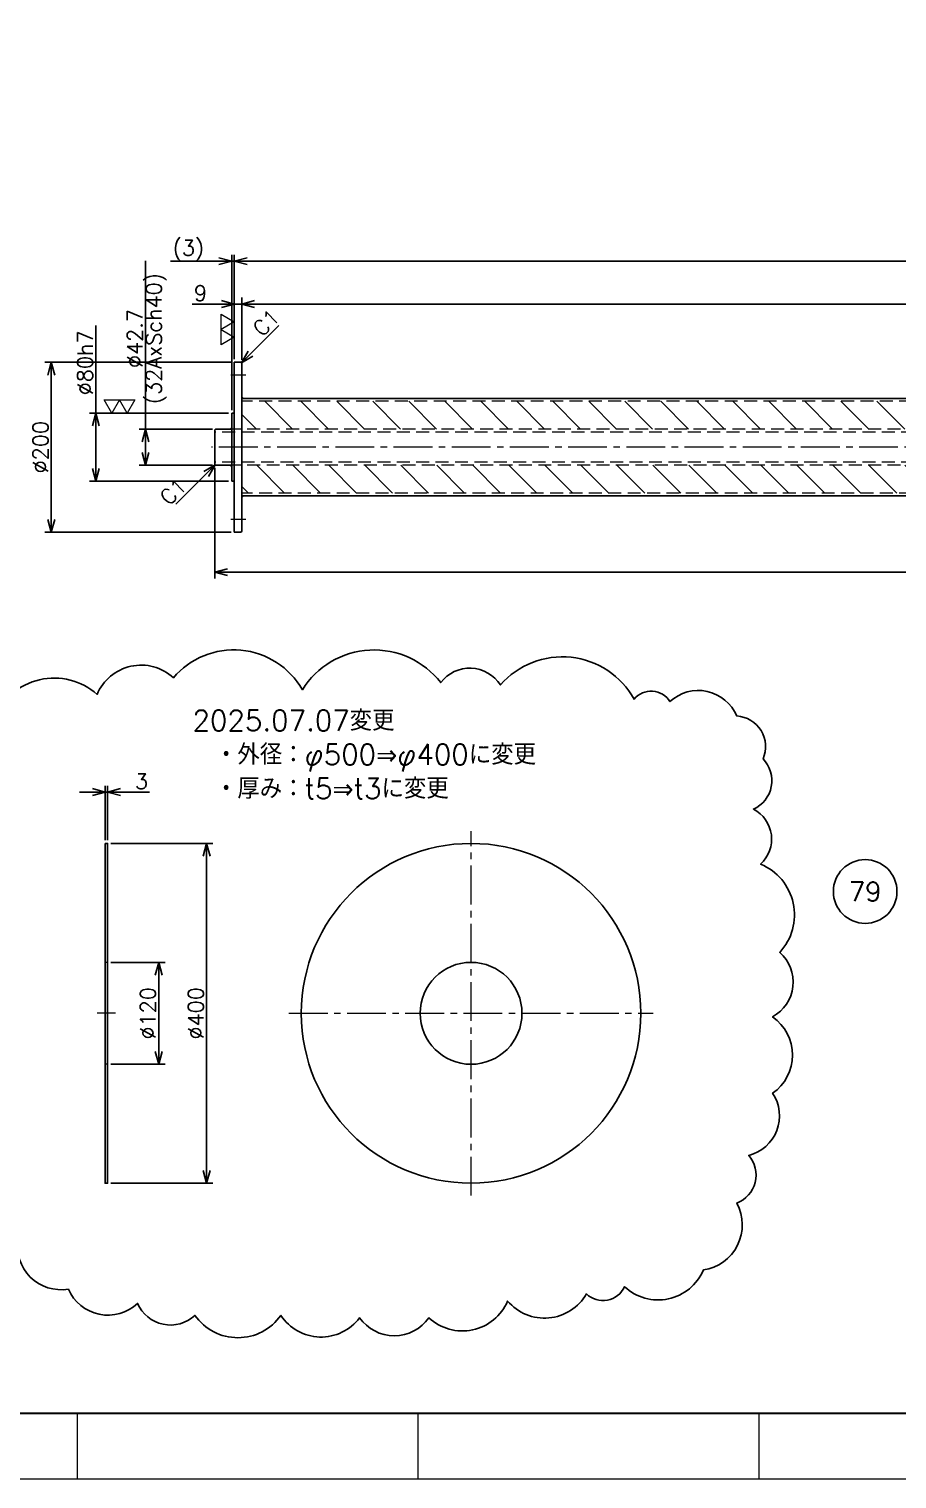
# Model space of a CAD drawing. Header units: millimetres. Extents: x 0 to 4969, y -29 to 3498.
# Drawn here: x 899 to 1922, y 0 to 1707 of the extents above; entities that cross this region are included whole.
import ezdxf
from ezdxf import colors
from ezdxf.entities.mleader import LeaderData, LeaderLine
from ezdxf.enums import TextEntityAlignment as Align
from ezdxf.math import Vec2, Vec3

# ---------------------------------------------------------------- set-up
doc = ezdxf.new("R2010")
doc.units = ezdxf.units.MM
doc.header["$LTSCALE"] = 2.4
doc.header["$PDMODE"] = 99
doc.header["$PDSIZE"] = 1
doc.linetypes.add('CENTER2', pattern=[28.575, 19.05, -3.175, 3.175, -3.175])
doc.linetypes.add('HIDDEN', pattern=[9.525, 6.35, -3.175])
for name, color, linetype, lineweight in [('04_HIDDEN', 2, 'HIDDEN', 13), ('05_CENTER', 4, 'CENTER2', 13), ('07_TEXT', 3, 'Continuous', 13), ('08_DIM', 3, 'Continuous', 13), ('90_FRAME', 5, 'Continuous', 35)]:
    doc.layers.add(name, color=color, linetype=linetype, lineweight=lineweight)
doc.layers.add('10_DRAFT', color=8, linetype='Continuous', lineweight=0, plot=False)
doc.layers.add('91_BLANK', color=5, linetype='Continuous', lineweight=0, plot=False)
doc.styles.add('KSS_TXT', font='txt.shx', dxfattribs={"bigfont": 'extfont2.shx'})
doc.styles.add('KSS_TXT_L', font='txt.shx', dxfattribs={"height": 3, "bigfont": 'extfont2.shx'})
doc.styles.get("Standard").update_dxf_attribs({"font": 'txt.shx', "bigfont": 'extfont2.shx'})
doc.dimstyles.new('KSS_DIM', dxfattribs={"dimscale": 6, "dimtxt": 3, "dimasz": 2.5, "dimexe": 1.25, "dimexo": 0.625, "dimtad": 1, "dimdsep": 46, "dimtxsty": 'KSS_TXT', "dimblk": 'OPEN30', "dimcen": 0, "dimazin": 2, "dimtfac": 0.75, "dimtmove": 0, "dimatfit": 3, "dimldrblk": 'OPEN30', "dimfxl": 1.25, "dimtolj": 1, "dimarcsym": 0})

# ---------------------------------------------------------------- blocks, each defined once
blk = doc.blocks.new('AM_BALLOON1')
at = {"transparency": 16777216}
blk.add_circle((0, 0), 5, dxfattribs=at)
blk.add_attdef('B_NUMBER', text='', height=3, dxfattribs=at).set_placement((0, 0), align=Align.MIDDLE_CENTER)
blk = doc.blocks.new('_OPEN')
at = {"color": 0, "linetype": 'ByBlock'}
for p, q in [((-1, 0.17), (0, 0)), ((0, 0), (-1, -0.17)), ((0, 0), (-1, 0))]:
    blk.add_line(p, q, dxfattribs=at)
blk = doc.blocks.new('_Open30')
at = {"color": 0, "linetype": 'ByBlock', "lineweight": -2}
for p, q in [((-1, 0.27), (0, 0)), ((0, 0), (-1, -0.27)), ((0, 0), (-1, 0))]:
    blk.add_line(p, q, dxfattribs=at)
blk = doc.blocks.new('*D145')
at = {"layer": '08_DIM', "color": 0, "lineweight": -2, "transparency": 16777216}
for p, q in [((995.3, 608.3), (1059.2, 608.3)), ((1051.7, 503.3), (1051.7, 593.3)), ((995.3, 488.3), (1059.2, 488.3))]:
    blk.add_line(p, q, dxfattribs=at)
at = {"layer": 'Defpoints', "color": 0, "transparency": 16777216}
for p in [(991.5, 608.3), (1051.7, 608.3), (991.5, 488.3)]:
    blk.add_point(p, dxfattribs=at)
at = {"layer": '08_DIM', "color": 0, "lineweight": -2, "transparency": 16777216, "xscale": 15, "yscale": 15, "zscale": 15}
for p, rotation in [((1051.7, 608.3), 90), ((1051.7, 488.3), 270)]:
    blk.add_blockref('_Open30', p, dxfattribs=dict(at, rotation=rotation))
at = {"layer": '08_DIM', "color": 0, "transparency": 16777216, "insert": (1039, 548.3), "char_height": 18, "attachment_point": 5, "rotation": 90, "style": 'KSS_TXT'}
blk.add_mtext('\\A1;%%C120', dxfattribs=at)
blk = doc.blocks.new('*D146')
at = {"layer": '08_DIM', "color": 0, "lineweight": -2, "transparency": 16777216}
for p, q in [((995.3, 748.3), (1115.6, 748.3)), ((1108.1, 733.3), (1108.1, 363.3)), ((995.3, 348.3), (1115.6, 348.3))]:
    blk.add_line(p, q, dxfattribs=at)
at = {"layer": 'Defpoints', "color": 0, "transparency": 16777216}
for p in [(991.5, 748.3), (991.5, 348.3), (1108.1, 348.3)]:
    blk.add_point(p, dxfattribs=at)
at = {"layer": '08_DIM', "color": 0, "lineweight": -2, "transparency": 16777216, "xscale": 15, "yscale": 15, "zscale": 15}
for p, rotation in [((1108.1, 748.3), 90), ((1108.1, 348.3), 270)]:
    blk.add_blockref('_Open30', p, dxfattribs=dict(at, rotation=rotation))
at = {"layer": '08_DIM', "color": 0, "transparency": 16777216, "insert": (1095.4, 548.3), "char_height": 18, "attachment_point": 5, "rotation": 90, "style": 'KSS_TXT'}
blk.add_mtext('\\A1;%%C400', dxfattribs=at)
blk = doc.blocks.new('*D147')
at = {"layer": '08_DIM', "color": 0, "lineweight": -2, "transparency": 16777216}
for p, q in [((973.5, 808.8), (958.5, 808.8)), ((988.5, 752.1), (988.5, 816.3)), ((988.5, 808.8), (991.5, 808.8)), ((991.5, 752.1), (991.5, 816.3)), ((1006.5, 808.8), (1041, 808.8))]:
    blk.add_line(p, q, dxfattribs=at)
at = {"layer": 'Defpoints', "color": 0, "transparency": 16777216}
for p in [(991.5, 808.8), (988.5, 748.3), (991.5, 748.3)]:
    blk.add_point(p, dxfattribs=at)
at = {"layer": '08_DIM', "color": 0, "lineweight": -2, "transparency": 16777216, "xscale": 15, "yscale": 15, "zscale": 15}
blk.add_blockref('_Open30', (988.5, 808.8), dxfattribs=at)
at = {"layer": '08_DIM', "color": 0, "lineweight": -2, "transparency": 16777216, "xscale": 15, "yscale": 15, "zscale": 15, "rotation": 180}
blk.add_blockref('_Open30', (991.5, 808.8), dxfattribs=at)
at = {"layer": '08_DIM', "color": 0, "transparency": 16777216, "insert": (1031.3, 821.5), "char_height": 18, "attachment_point": 5, "style": 'KSS_TXT'}
blk.add_mtext('\\A1;3', dxfattribs=at)
blk = doc.blocks.new('*D164')
at = {"layer": '08_DIM', "color": 0, "lineweight": -2, "transparency": 16777216}
for p, q in [((977.6, 1254.9), (977.6, 1358.4)), ((1134, 1254.9), (970.1, 1254.9)), ((977.6, 1189.9), (977.6, 1239.9)), ((1134, 1174.9), (970.1, 1174.9))]:
    blk.add_line(p, q, dxfattribs=at)
at = {"layer": 'Defpoints', "color": 0, "transparency": 16777216}
for p in [(977.6, 1254.9), (1137.7, 1254.9), (1137.7, 1174.9)]:
    blk.add_point(p, dxfattribs=at)
at = {"layer": '08_DIM', "color": 0, "lineweight": -2, "transparency": 16777216, "xscale": 15, "yscale": 15, "zscale": 15}
for p, rotation in [((977.6, 1254.9), 90), ((977.6, 1174.9), 270)]:
    blk.add_blockref('_Open30', p, dxfattribs=dict(at, rotation=rotation))
at = {"layer": '08_DIM', "color": 0, "transparency": 16777216, "insert": (964.9, 1314.2), "char_height": 18, "attachment_point": 5, "rotation": 90, "style": 'KSS_TXT'}
blk.add_mtext('\\A1;\\A1;%%c80h7', dxfattribs=at)
blk = doc.blocks.new('*D165')
at = {"layer": '08_DIM', "color": 0, "lineweight": -2, "transparency": 16777216}
for p, q in [((1036.1, 1236.3), (1036.1, 1434.3)), ((1115, 1236.3), (1028.6, 1236.3)), ((1036.1, 1208.6), (1036.1, 1221.3)), ((1115, 1193.6), (1028.6, 1193.6))]:
    blk.add_line(p, q, dxfattribs=at)
at = {"layer": 'Defpoints', "color": 0, "transparency": 16777216}
for p in [(1036.1, 1236.3), (1118.7, 1236.3), (1118.7, 1193.6)]:
    blk.add_point(p, dxfattribs=at)
at = {"layer": '08_DIM', "color": 0, "lineweight": -2, "transparency": 16777216, "xscale": 15, "yscale": 15, "zscale": 15}
for p, rotation in [((1036.1, 1236.3), 90), ((1036.1, 1193.6), 270)]:
    blk.add_blockref('_Open30', p, dxfattribs=dict(at, rotation=rotation))
at = {"layer": '08_DIM', "color": 0, "transparency": 16777216, "char_height": 18, "attachment_point": 5, "rotation": 90, "style": 'KSS_TXT'}
for s, insert in [('\\A1;(32AxSch40)', (1048.9, 1342.8)), ('\\A1;\\A1;%%c42.7', (1023.4, 1342.8))]:
    blk.add_mtext(s, dxfattribs=dict(at, insert=insert))
blk = doc.blocks.new('*D166')
at = {"layer": '08_DIM', "color": 0, "lineweight": -2, "transparency": 16777216}
for p, q in [((1137, 1314.9), (917.6, 1314.9)), ((925.1, 1299.9), (925.1, 1129.9)), ((1137, 1114.9), (917.6, 1114.9))]:
    blk.add_line(p, q, dxfattribs=at)
at = {"layer": 'Defpoints', "color": 0, "transparency": 16777216}
for p in [(1140.7, 1314.9), (925.1, 1114.9), (1140.7, 1114.9)]:
    blk.add_point(p, dxfattribs=at)
at = {"layer": '08_DIM', "color": 0, "lineweight": -2, "transparency": 16777216, "xscale": 15, "yscale": 15, "zscale": 15}
for p, rotation in [((925.1, 1314.9), 90), ((925.1, 1114.9), 270)]:
    blk.add_blockref('_Open30', p, dxfattribs=dict(at, rotation=rotation))
at = {"layer": '08_DIM', "color": 0, "transparency": 16777216, "insert": (912.3, 1214.9), "char_height": 18, "attachment_point": 5, "rotation": 90, "style": 'KSS_TXT'}
blk.add_mtext('\\A1;\\A1;%%c200', dxfattribs=at)
blk = doc.blocks.new('*D173')
at = {"layer": '08_DIM', "color": 0, "lineweight": -2, "transparency": 16777216}
for p, q in [((1149.7, 1317.7), (1149.7, 1391)), ((3364.7, 1383.5), (1164.7, 1383.5)), ((3379.7, 1275.8), (3379.7, 1391))]:
    blk.add_line(p, q, dxfattribs=at)
at = {"layer": 'Defpoints', "color": 0, "transparency": 16777216}
for p in [(1149.7, 1383.5), (1149.7, 1313.9), (3379.7, 1272.1)]:
    blk.add_point(p, dxfattribs=at)
at = {"layer": '08_DIM', "color": 0, "lineweight": -2, "transparency": 16777216, "xscale": 15, "yscale": 15, "zscale": 15, "rotation": 180}
blk.add_blockref('_Open30', (1149.7, 1383.5), dxfattribs=at)
at = {"layer": '08_DIM', "color": 0, "lineweight": -2, "transparency": 16777216, "xscale": 15, "yscale": 15, "zscale": 15}
blk.add_blockref('_Open30', (3379.7, 1383.5), dxfattribs=at)
at = {"layer": '08_DIM', "color": 0, "transparency": 16777216, "char_height": 18, "attachment_point": 5, "style": 'KSS_TXT'}
for s, insert in [('\\A1;2230', (2264.7, 1396.3)), ('\\A1;(100A鋼管長さ)', (2264.7, 1370.8))]:
    blk.add_mtext(s, dxfattribs=dict(at, insert=insert))
blk = doc.blocks.new('*D174')
at = {"layer": '08_DIM', "color": 0, "lineweight": -2, "transparency": 16777216}
for p, q in [((1125.7, 1383.5), (1091.2, 1383.5)), ((1140.7, 1318.7), (1140.7, 1391)), ((1149.7, 1383.5), (1140.7, 1383.5)), ((1149.7, 1317.7), (1149.7, 1391)), ((1164.7, 1383.5), (1179.7, 1383.5))]:
    blk.add_line(p, q, dxfattribs=at)
at = {"layer": 'Defpoints', "color": 0, "transparency": 16777216}
for p in [(1140.7, 1383.5), (1140.7, 1314.9), (1149.7, 1313.9)]:
    blk.add_point(p, dxfattribs=at)
at = {"layer": '08_DIM', "color": 0, "lineweight": -2, "transparency": 16777216, "xscale": 15, "yscale": 15, "zscale": 15}
blk.add_blockref('_Open30', (1140.7, 1383.5), dxfattribs=at)
at = {"layer": '08_DIM', "color": 0, "lineweight": -2, "transparency": 16777216, "xscale": 15, "yscale": 15, "zscale": 15, "rotation": 180}
blk.add_blockref('_Open30', (1149.7, 1383.5), dxfattribs=at)
at = {"layer": '08_DIM', "color": 0, "transparency": 16777216, "insert": (1101, 1396.3), "char_height": 18, "attachment_point": 5, "style": 'KSS_TXT'}
blk.add_mtext('\\A1;9', dxfattribs=at)
blk = doc.blocks.new('*D175')
at = {"layer": '08_DIM', "color": 0, "lineweight": -2, "transparency": 16777216}
for p, q in [((1140.7, 1318.7), (1140.7, 1441.4)), ((3388.7, 1273.7), (3388.7, 1441.4)), ((3373.7, 1433.9), (1155.7, 1433.9))]:
    blk.add_line(p, q, dxfattribs=at)
at = {"layer": 'Defpoints', "color": 0, "transparency": 16777216}
for p in [(1140.7, 1433.9), (1140.7, 1314.9), (3388.7, 1269.9)]:
    blk.add_point(p, dxfattribs=at)
at = {"layer": '08_DIM', "color": 0, "lineweight": -2, "transparency": 16777216, "xscale": 15, "yscale": 15, "zscale": 15, "rotation": 180}
blk.add_blockref('_Open30', (1140.7, 1433.9), dxfattribs=at)
at = {"layer": '08_DIM', "color": 0, "lineweight": -2, "transparency": 16777216, "xscale": 15, "yscale": 15, "zscale": 15}
blk.add_blockref('_Open30', (3388.7, 1433.9), dxfattribs=at)
at = {"layer": '08_DIM', "color": 0, "transparency": 16777216, "insert": (2264.7, 1446.6), "char_height": 18, "attachment_point": 5, "style": 'KSS_TXT'}
blk.add_mtext('\\A1;2248', dxfattribs=at)
blk = doc.blocks.new('*D176')
at = {"layer": '08_DIM', "color": 0, "lineweight": -2, "transparency": 16777216}
for p, q in [((1137.7, 1258.7), (1137.7, 1441.4)), ((1140.7, 1318.7), (1140.7, 1441.4)), ((1122.7, 1433.9), (1065.7, 1433.9)), ((1140.7, 1433.9), (1137.7, 1433.9)), ((1155.7, 1433.9), (1170.7, 1433.9))]:
    blk.add_line(p, q, dxfattribs=at)
at = {"layer": 'Defpoints', "color": 0, "transparency": 16777216}
for p in [(1137.7, 1433.9), (1140.7, 1314.9), (1137.7, 1254.9)]:
    blk.add_point(p, dxfattribs=at)
at = {"layer": '08_DIM', "color": 0, "lineweight": -2, "transparency": 16777216, "xscale": 15, "yscale": 15, "zscale": 15}
blk.add_blockref('_Open30', (1137.7, 1433.9), dxfattribs=at)
at = {"layer": '08_DIM', "color": 0, "lineweight": -2, "transparency": 16777216, "xscale": 15, "yscale": 15, "zscale": 15, "rotation": 180}
blk.add_blockref('_Open30', (1140.7, 1433.9), dxfattribs=at)
at = {"layer": '08_DIM', "color": 0, "transparency": 16777216, "insert": (1086.7, 1446.6), "char_height": 18, "attachment_point": 5, "style": 'KSS_TXT'}
blk.add_mtext('\\A1;(3)', dxfattribs=at)
blk = doc.blocks.new('*D177')
at = {"layer": '08_DIM', "color": 0, "lineweight": -2, "transparency": 16777216}
for p, q in [((1117.7, 1190.8), (1117.7, 1060.3)), ((3427.7, 1192.1), (3427.7, 1060.3)), ((3412.7, 1067.8), (1132.7, 1067.8))]:
    blk.add_line(p, q, dxfattribs=at)
at = {"layer": 'Defpoints', "color": 0, "transparency": 16777216}
for p in [(3427.7, 1195.8), (1117.7, 1194.6), (1117.7, 1067.8)]:
    blk.add_point(p, dxfattribs=at)
at = {"layer": '08_DIM', "color": 0, "lineweight": -2, "transparency": 16777216, "xscale": 15, "yscale": 15, "zscale": 15, "rotation": 180}
blk.add_blockref('_Open30', (1117.7, 1067.8), dxfattribs=at)
at = {"layer": '08_DIM', "color": 0, "lineweight": -2, "transparency": 16777216, "xscale": 15, "yscale": 15, "zscale": 15}
blk.add_blockref('_Open30', (3427.7, 1067.8), dxfattribs=at)
at = {"layer": '08_DIM', "color": 0, "transparency": 16777216, "char_height": 18, "attachment_point": 5, "style": 'KSS_TXT'}
for s, insert in [('\\A1;2310', (2272.7, 1080.6)), ('\\A1;(32A鋼管長さ)', (2272.7, 1055.1))]:
    blk.add_mtext(s, dxfattribs=dict(at, insert=insert))
blk = doc.blocks.new('p1ba02')
for p, q in [((-1.5, 2.6), (1.5, 2.6)), ((0, 0), (-1.5, 2.6)), ((1.5, 2.6), (0, 0)), ((3, 0), (1.5, 2.6)), ((1.5, 2.6), (4.5, 2.6)), ((4.5, 2.6), (3, 0))]:
    blk.add_line(p, q)

msp = doc.modelspace()

# ---------------------------------------------------------------- hatches: boundary and pattern name
h = msp.add_hatch()
h.set_pattern_fill('_USER', color=3, scale=30, angle=315, pattern_type=0)
h.set_pattern_definition([(315, (-3597.437, 14019.205), (21.213203, 21.213203), [])])
h.paths.add_polyline_path([(3379.742, 1160.767), (3379.742, 1193.567), (1149.742, 1193.567), (1149.742, 1160.767)])
h.paths.add_polyline_path([(3379.742, 1236.267), (3379.742, 1269.067), (1149.742, 1269.067), (1149.742, 1236.267)])

# ---------------------------------------------------------------- linework, layer by layer
at = {"color": 0}
for p, q in [((1137.742, 1174.917), (1137.742, 1254.917)), ((1137.742, 1254.917), (1140.742, 1254.917)), ((1117.742, 1194.567), (1117.742, 1235.267)), ((1137.742, 1236.267), (1118.742, 1236.267)), ((1137.742, 1193.567), (1118.742, 1193.567)), ((1140.742, 1174.917), (1137.742, 1174.917))]:
    msp.add_line(p, q, dxfattribs=at)
for p, q in [((1118.742, 1236.267), (1117.742, 1235.267)), ((1118.742, 1193.567), (1117.742, 1194.567))]:
    msp.add_line(p, q)
for points in [[(1140.742, 1314.917), (1140.742, 1114.917), (1148.742, 1114.917), (1149.742, 1115.917), (1149.742, 1313.917), (1148.742, 1314.917)], [(3379.742, 1272.067), (3379.742, 1157.767), (1149.742, 1157.767), (1149.742, 1272.067)], [(988.522, 748.33), (988.522, 348.33), (991.522, 348.33), (991.522, 748.33)]]:
    msp.add_lwpolyline(points, close=True, dxfattribs=at)
at = {"color": 1}
msp.add_lwpolyline([(858.076, 895.604, -0.52056705), (979.017, 923.72, -0.52056705), (1069.02, 943.401, -0.52056705), (1220.899, 929.343, -0.52056705), (1384.029, 937.778, -0.52056705), (1454.344, 934.966, -0.52056705), (1611.849, 918.096, -0.52056705), (1654.038, 915.285, -0.52056705), (1732.79, 898.415, -0.52056705), (1763.728, 847.807, -0.52056705), (1752.478, 788.763, -0.52056705), (1760.916, 724.097, -0.52056705), (1783.417, 620.068, -0.52056705), (1774.979, 544.155, -0.52056705), (1774.979, 454.185, -0.52056705), (1746.853, 381.083, -0.52056705), (1732.79, 324.852, -0.52056705), (1693.414, 246.127, -0.52056705), (1600.598, 226.446, -0.52056705), (1555.597, 218.012, -0.52056705), (1462.782, 209.577, -0.52056705), (1369.966, 189.896, -0.52056705), (1288.402, 189.896, -0.52056705), (1195.586, 192.707, -0.52056705), (1094.333, 192.707, -0.52056705), (1026.831, 206.765, -0.52056705), (945.266, 223.635, -0.52056705), (886.202, 282.678, -0.52056705)], format="xyb", dxfattribs=at)
at = {"color": 0}
for radius in [200, 60]:
    msp.add_circle((1419.706, 548.33), radius, dxfattribs=at)
at = {"layer": '04_HIDDEN'}
for p, q in [((3379.742, 1269.067), (1149.742, 1269.067)), ((3427.742, 1232.667), (1117.742, 1232.667)), ((3388.742, 1236.267), (1137.742, 1236.267)), ((3427.742, 1197.167), (1117.742, 1197.167)), ((3388.742, 1193.567), (1137.742, 1193.567)), ((3379.742, 1160.767), (1149.742, 1160.767)), ((991.522, 608.33), (988.522, 608.33)), ((991.522, 488.33), (988.522, 488.33))]:
    msp.add_line(p, q, dxfattribs=at)
at = {"layer": '05_CENTER'}
for p, q in [((1154.271, 1299.917), (1136.631, 1299.917)), ((3431.48, 1214.917), (1113.794, 1214.917)), ((1154.271, 1129.917), (1136.631, 1129.917)), ((1419.706, 333.678), (1419.706, 762.981)), ((1000.867, 548.33), (979.177, 548.33)), ((1205.055, 548.33), (1634.358, 548.33))]:
    msp.add_line(p, q, dxfattribs=at)
at = {"layer": '08_DIM'}
for p, q in [((1149.742, 1274.067), (1151.742, 1272.067)), ((1135.742, 1236.267), (1137.742, 1238.267)), ((1135.742, 1193.567), (1137.742, 1191.567)), ((1149.742, 1155.767), (1151.742, 1157.767))]:
    msp.add_line(p, q, dxfattribs=at)
at = {"layer": '08_DIM', "color": 3}
for points in [[(1149.742, 1272.067), (1149.742, 1274.067), (1149.742, 1274.067), (1151.742, 1272.067)], [(1137.742, 1236.267), (1135.742, 1236.267), (1135.742, 1236.267), (1137.742, 1238.267)], [(1137.742, 1193.567), (1135.742, 1193.567), (1135.742, 1193.567), (1137.742, 1191.567)], [(1149.742, 1157.767), (1149.742, 1155.767), (1149.742, 1155.767), (1151.742, 1157.767)]]:
    msp.add_lwpolyline(points, close=True, dxfattribs=at)
at = {"layer": '10_DRAFT'}
msp.add_line((991.522, 548.33), (986.522, 548.33), dxfattribs=at)
at = {"layer": '90_FRAME', "color": 4, "lineweight": 13}
for p, q in [((955.853, 0), (955.853, 77.424)), ((1357.453, 0), (1357.453, 77.424)), ((1759.054, 0), (1759.054, 77.424))]:
    msp.add_line(p, q, dxfattribs=at)
at = {"layer": '90_FRAME'}
msp.add_lwpolyline([(233.075, 77.424), (4891.434, 77.424), (4891.434, 3407.747), (233.075, 3407.747)], close=True, dxfattribs=at)
at = {"layer": '91_BLANK'}
msp.add_lwpolyline([(0, 0), (4969.205, 0), (4969.205, 3497.519), (0, 3497.519)], close=True, dxfattribs=at)

# ---------------------------------------------------------------- block references
at = {"layer": '08_DIM', "xscale": 6, "yscale": 6, "zscale": 6, "rotation": 90}
msp.add_blockref('p1ba02', (1140.742, 1344.399), dxfattribs=at)
at = {"layer": '08_DIM', "xscale": 6, "yscale": 6, "zscale": 6}
msp.add_blockref('p1ba02', (996.505, 1254.917), dxfattribs=at)

# ---------------------------------------------------------------- texts
at = {"layer": '07_TEXT', "color": 1, "ltscale": 2, "insert": (1091.529, 905.078), "char_height": 24, "attachment_point": 1}
msp.add_mtext_dynamic_manual_height_columns('2025.07.07変更\\P\u3000・外径：φ500⇒φ400に変更\\P\u3000・厚み：t5⇒t3に変更', width=559.06084, gutter_width=15, heights=[131.527], dxfattribs=at)
at = {"layer": '08_DIM', "char_height": 18, "rotation": 45, "style": 'KSS_TXT_L'}
for insert, attachment_point in [((1173.466, 1343.945), 7), ((1086.327, 1167.455), 9)]:
    msp.add_mtext('C1', dxfattribs=dict(at, insert=insert, attachment_point=attachment_point))

# ---------------------------------------------------------------- dimensions: what is measured, and where the dimension line sits
at = {"layer": '08_DIM'}
dim = msp.add_linear_dim(base=(1137.742, 1433.851), p1=(1140.742, 1314.917), p2=(1137.742, 1254.917), text='(<>)', dimstyle='KSS_DIM', dxfattribs=at)
dim.commit()
dim.dimension.update_dxf_attribs({"geometry": '*D176', "text_midpoint": (1086.742, 1446.601)})
for base, p1, picture, middle in [((1140.742, 1433.851), (3388.742, 1269.917), '*D175', (2264.742, 1446.601)), ((1140.742, 1383.548), (1149.742, 1313.917), '*D174', (1100.992, 1396.298))]:
    dim = msp.add_linear_dim(base=base, p1=p1, p2=(1140.742, 1314.917), dimstyle='KSS_DIM', dxfattribs=at)
    dim.commit()
    dim.dimension.update_dxf_attribs({"geometry": picture, "text_midpoint": middle})
for base, p1, p2, override, picture, middle in [((1036.126, 1236.267), (1118.742, 1193.567), (1118.742, 1236.267), {"dimpost": '\\X(32AxSch40)'}, '*D165', (1023.376, 1342.767)), ((925.061, 1114.917), (1140.742, 1314.917), (1140.742, 1114.917), {"dimtxsty": 'KSS_TXT', "dimtfill": 0, "dimtfillclr": 0}, '*D166', (912.311, 1214.917))]:
    dim = msp.add_linear_dim(base=base, p1=p1, p2=p2, angle=90, text='\\A1;%%c<>', dimstyle='KSS_DIM', override=override, dxfattribs=at)
    dim.commit()
    dim.dimension.update_dxf_attribs({"geometry": picture, "text_midpoint": middle})
for base, p1, p2, override, picture, middle in [((1149.742, 1383.548), (3379.742, 1272.067), (1149.742, 1313.917), {"dimpost": '\\X(100A鋼管長さ)'}, '*D173', (2264.742, 1396.298)), ((1117.742, 1067.801), (3427.742, 1195.838), (1117.742, 1194.567), {"dimpost": '\\X(32A鋼管長さ)'}, '*D177', (2272.742, 1080.551))]:
    dim = msp.add_linear_dim(base=base, p1=p1, p2=p2, dimstyle='KSS_DIM', override=override, dxfattribs=at)
    dim.commit()
    dim.dimension.update_dxf_attribs({"geometry": picture, "text_midpoint": middle})
for base, p1, p2, angle, text, picture, middle in [((977.613, 1254.917), (1137.742, 1174.917), (1137.742, 1254.917), 270, '\\A1;%%c<>h7', '*D164', (964.863, 1314.167)), ((1051.733, 608.33), (991.522, 488.33), (991.522, 608.33), 90, '%%C<>', '*D145', (1038.983, 548.33))]:
    dim = msp.add_linear_dim(base=base, p1=p1, p2=p2, angle=angle, text=text, dimstyle='KSS_DIM', dxfattribs=at)
    dim.commit()
    dim.dimension.update_dxf_attribs({"geometry": picture, "text_midpoint": middle})
at = {"layer": '08_DIM', "color": 1}
dim = msp.add_linear_dim(base=(991.522, 808.79), p1=(988.522, 748.33), p2=(991.522, 748.33), dimstyle='KSS_DIM', dxfattribs=at)
dim.commit()
dim.dimension.update_dxf_attribs({"geometry": '*D147', "text_midpoint": (1031.272, 821.54)})
dim = msp.add_linear_dim(base=(1108.149, 348.33), p1=(991.522, 748.33), p2=(991.522, 348.33), angle=90, text='%%C<>', dimstyle='KSS_DIM', dxfattribs=at)
dim.commit()
dim.dimension.update_dxf_attribs({"geometry": '*D146', "text_midpoint": (1095.399, 548.33)})

# ---------------------------------------------------------------- leaders
at = {"layer": '08_DIM', "annotation_type": 0, "has_hookline": 1, "text_width": 24, "horizontal_direction": (0.707107, 0.707107, 0)}
for points, hookline_direction in [([(1149.242, 1314.417), (1173.466, 1338.642)], 0), ([(1118.242, 1194.067), (1091.63, 1167.455)], 1)]:
    msp.add_leader(points, dimstyle='KSS_DIM', dxfattribs=dict(at, hookline_direction=hookline_direction))
at = {"layer": '08_DIM'}
ml = msp.add_multileader_block('Standard', dxfattribs=at)
ml.set_content('AM_BALLOON1', color=256, scale=7.5)
ml.set_attribute('B_NUMBER', '74', width=0)
ml.set_leader_properties(color=256, linetype='ByLayer', lineweight=-1)
ml.set_arrow_properties(name='OPEN')
ml.build(insert=Vec2(0, 0))
ml.multileader.update_dxf_attribs({"leader_type": 0, "has_dogleg": 0, "text_right_attachment_type": 6, "dogleg_length": 0, "arrow_head_size": 15, "scale": 2.5, "block_connection_type": 1})
ctx = ml.context
ctx.base_point, ctx.scale, ctx.char_height, ctx.arrow_head_size, ctx.landing_gap_size, ctx.plane_origin = Vec3(2653.823, 3258.312), 2.5, 30, 15, 15, Vec3(2653.823, 3258.312)
ctx.right_attachment, ctx.attachment_type = 6, 1
notes = []
notes.append((ctx, [(0, (0, 0, 0), (0, 0), (1, 0), 1, [])]))
ctx.block.insert = Vec3(2653.823, 3258.312)
ml = msp.add_multileader_block('Standard', dxfattribs=at)
ml.set_content('AM_BALLOON1', color=256, scale=7.5)
ml.set_attribute('B_NUMBER', '75', width=0)
ml.set_leader_properties(color=256, linetype='ByLayer', lineweight=-1)
ml.set_arrow_properties(name='OPEN')
ml.build(insert=Vec2(0, 0))
ml.multileader.update_dxf_attribs({"leader_type": 0, "has_dogleg": 0, "text_right_attachment_type": 6, "dogleg_length": 0, "arrow_head_size": 15, "scale": 2.5, "block_connection_type": 1})
ctx = ml.context
ctx.base_point, ctx.scale, ctx.char_height, ctx.arrow_head_size, ctx.landing_gap_size, ctx.plane_origin = Vec3(2653.823, 2359.731), 2.5, 30, 15, 15, Vec3(2653.823, 2359.731)
ctx.right_attachment, ctx.attachment_type = 6, 1
notes.append((ctx, [(0, (0, 0, 0), (0, 0), (1, 0), 1, [])]))
ctx.block.insert = Vec3(2653.823, 2359.731)
ml = msp.add_multileader_block('Standard', dxfattribs=at)
ml.set_content('AM_BALLOON1', color=256, scale=7.5)
ml.set_attribute('B_NUMBER', '80', width=0)
ml.set_leader_properties(color=256, linetype='ByLayer', lineweight=-1)
ml.set_arrow_properties(name='OPEN')
ml.build(insert=Vec2(0, 0))
ml.multileader.update_dxf_attribs({"leader_type": 0, "has_dogleg": 0, "text_right_attachment_type": 6, "dogleg_length": 0, "arrow_head_size": 15, "scale": 2.5, "block_connection_type": 1})
ctx = ml.context
ctx.base_point, ctx.scale, ctx.char_height, ctx.arrow_head_size, ctx.landing_gap_size, ctx.plane_origin = Vec3(3078.429, 768.912), 2.5, 30, 15, 15, Vec3(3078.429, 768.912)
ctx.right_attachment, ctx.attachment_type = 6, 1
notes.append((ctx, [(0, (0, 0, 0), (0, 0), (1, 0), 1, [])]))
ctx.block.insert = Vec3(3078.429, 768.912)
ml = msp.add_multileader_block('Standard', dxfattribs=at)
ml.set_content('AM_BALLOON1', color=256, scale=7.5)
ml.set_attribute('B_NUMBER', '79', width=0)
ml.set_leader_properties(color=256, linetype='ByLayer', lineweight=-1)
ml.set_arrow_properties(name='OPEN')
ml.build(insert=Vec2(0, 0))
ml.multileader.update_dxf_attribs({"leader_type": 0, "has_dogleg": 0, "text_right_attachment_type": 6, "dogleg_length": 0, "arrow_head_size": 15, "scale": 2.5, "block_connection_type": 1})
ctx = ml.context
ctx.base_point, ctx.scale, ctx.char_height, ctx.arrow_head_size, ctx.landing_gap_size, ctx.plane_origin = Vec3(1884.076, 691.749), 2.5, 30, 15, 15, Vec3(1884.076, 691.749)
ctx.right_attachment, ctx.attachment_type = 6, 1
notes.append((ctx, [(0, (0, 0, 0), (0, 0), (1, 0), 1, [])]))
ctx.block.insert = Vec3(1884.076, 691.749)
for ctx, leaders in notes:
    for number, flags, end, landing, length, lines in leaders:
        leader = LeaderData()
        leader.index, (leader.has_last_leader_line, leader.has_dogleg_vector, leader.attachment_direction) = number, flags
        leader.last_leader_point, leader.dogleg_vector, leader.dogleg_length = Vec3(end), Vec3(landing), length
        for number, points, colour, breaks in lines:
            line = LeaderLine()
            line.index, line.vertices, line.color, line.breaks = number, Vec3.list(points), colors.encode_raw_color(colour), breaks
            leader.lines.append(line)
        ctx.leaders.append(leader)

doc.saveas('drawing.dxf')
